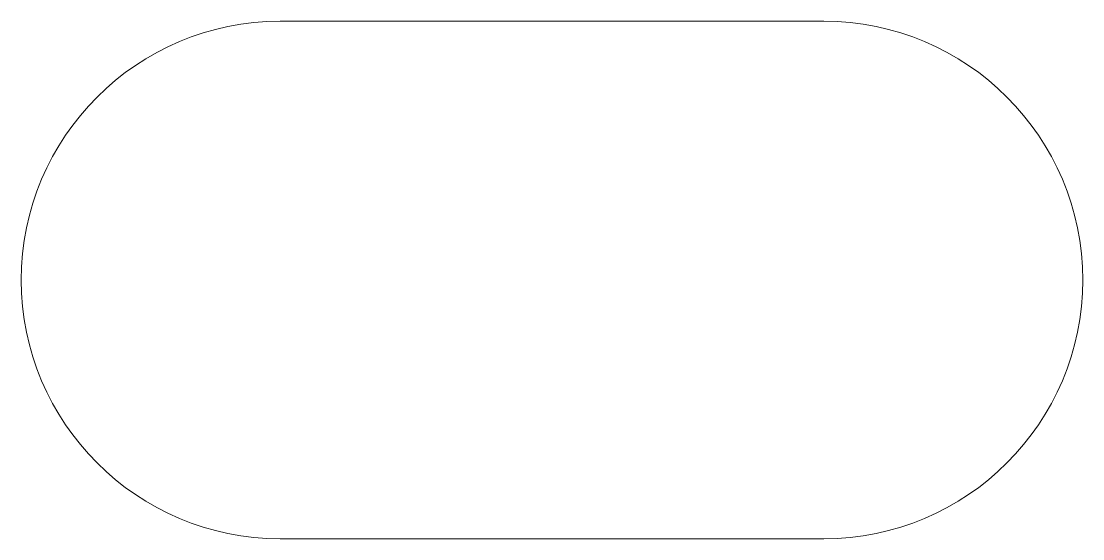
# Model space of a CAD drawing. Header units: millimetres. Extents: x 368.2 to 409.2, y -187.9 to -167.9.
import ezdxf

# ---------------------------------------------------------------- set-up
doc = ezdxf.new("R2010")
doc.units = ezdxf.units.MM

msp = doc.modelspace()

# ---------------------------------------------------------------- linework, layer by layer
at = {"color": 7, "linetype": 'Continuous', "lineweight": 15}
for p, q in [((378.2, -167.9242), (399.2, -167.9242)), ((399.2, -187.9242), (378.2, -187.9242))]:
    msp.add_line(p, q, dxfattribs=at)
for centre, start, end in [((378.2, -177.9242), 90, 270), ((399.2, -177.9242), 270, 90)]:
    msp.add_arc(centre, 10, start, end, dxfattribs=at)

doc.saveas('drawing.dxf')
